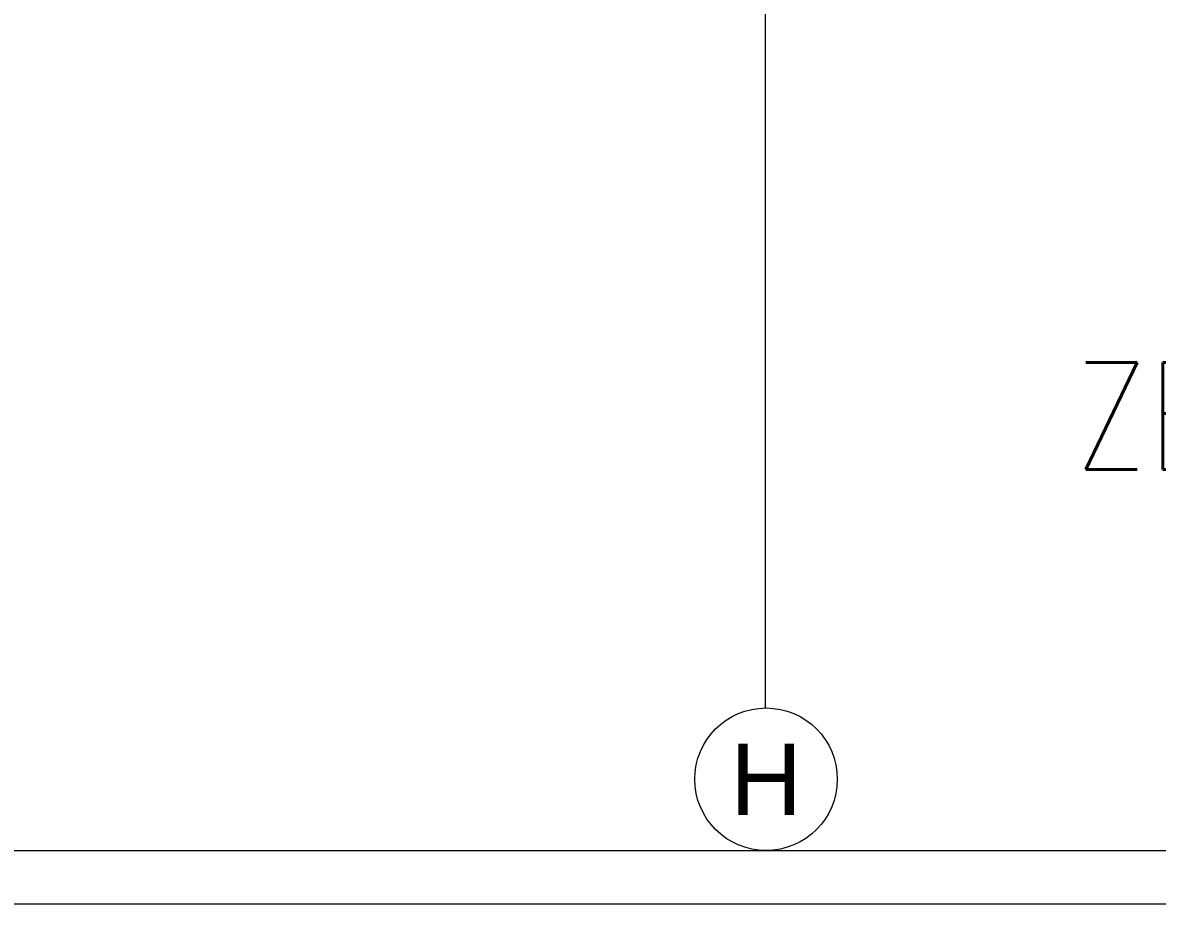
# Model space of a CAD drawing. Extents: x -3709 to 34962, y 0 to 8245.
# Drawn here: x 1832.5 to 2150.9, y 0 to 247.4 of the extents above; entities that cross this region are included whole.
import ezdxf
from ezdxf.enums import TextEntityAlignment as Align

# ---------------------------------------------------------------- set-up
doc = ezdxf.new("R2010")
doc.units = 0
doc.layers.get('0').update_dxf_attribs({"color": 9, "lineweight": 9})
for name, color, linetype, lineweight in [('24', 9, 'Continuous', 9), ('40A', 9, 'Continuous', 9), ('E-YAZI', 7, 'Continuous', 30)]:
    doc.layers.add(name, color=color, linetype=linetype, lineweight=lineweight)
doc.styles.add('Arial', font='arial.ttf', dxfattribs={"height": 2.5})
doc.styles.add('E-YAZI', font='txttw.shx')

# ---------------------------------------------------------------- blocks, each defined once
blk = doc.blocks.new('0_aks')
at = {"linetype": 'Continuous'}
blk.add_circle((0, 0), 2, dxfattribs=at)
at = {"style": 'Arial'}
blk.add_attdef('AKS', text='', height=2, dxfattribs=at).set_placement((0, 0), align=Align.MIDDLE_CENTER)
blk = doc.blocks.new('p-aks_vw')
at = {"layer": '24', "ltscale": 2}
blk.add_lwpolyline([(1640, 40), (1640, -257.5)], dxfattribs=at)
at = {"layer": '24', "xscale": 10, "yscale": 10, "zscale": 10}
blk.add_blockref('0_aks', (1640.29, -277.41), dxfattribs=at).add_auto_attribs({'AKS': 'H'})

msp = doc.modelspace()

# ---------------------------------------------------------------- linework, layer by layer
at = {"layer": '40A'}
for points in [[(6995, 0), (0, 0), (0, 4205), (6995, 4205)], [(6995, 0), (0, 0), (0, 4205), (6995, 4205)], [(80, 4190), (6455.06, 4190), (6455.06, 15), (80, 15)], [(80, 4190), (6455.06, 4190), (6455.06, 15), (80, 15)]]:
    msp.add_lwpolyline(points, close=True, dxfattribs=at)

# ---------------------------------------------------------------- block references
at = {"layer": '24'}
msp.add_blockref('p-aks_vw', (400.84, 312.5), dxfattribs=at)

# ---------------------------------------------------------------- texts
at = {"layer": 'E-YAZI', "color": 4, "style": 'E-YAZI', "width": 0.8}
msp.add_text('ZEMIN KAT YANGIN MODUL TESISAT PLANI 1/50', height=30, dxfattribs=at).set_placement((2127.74, 122.01))

doc.saveas('drawing.dxf')
